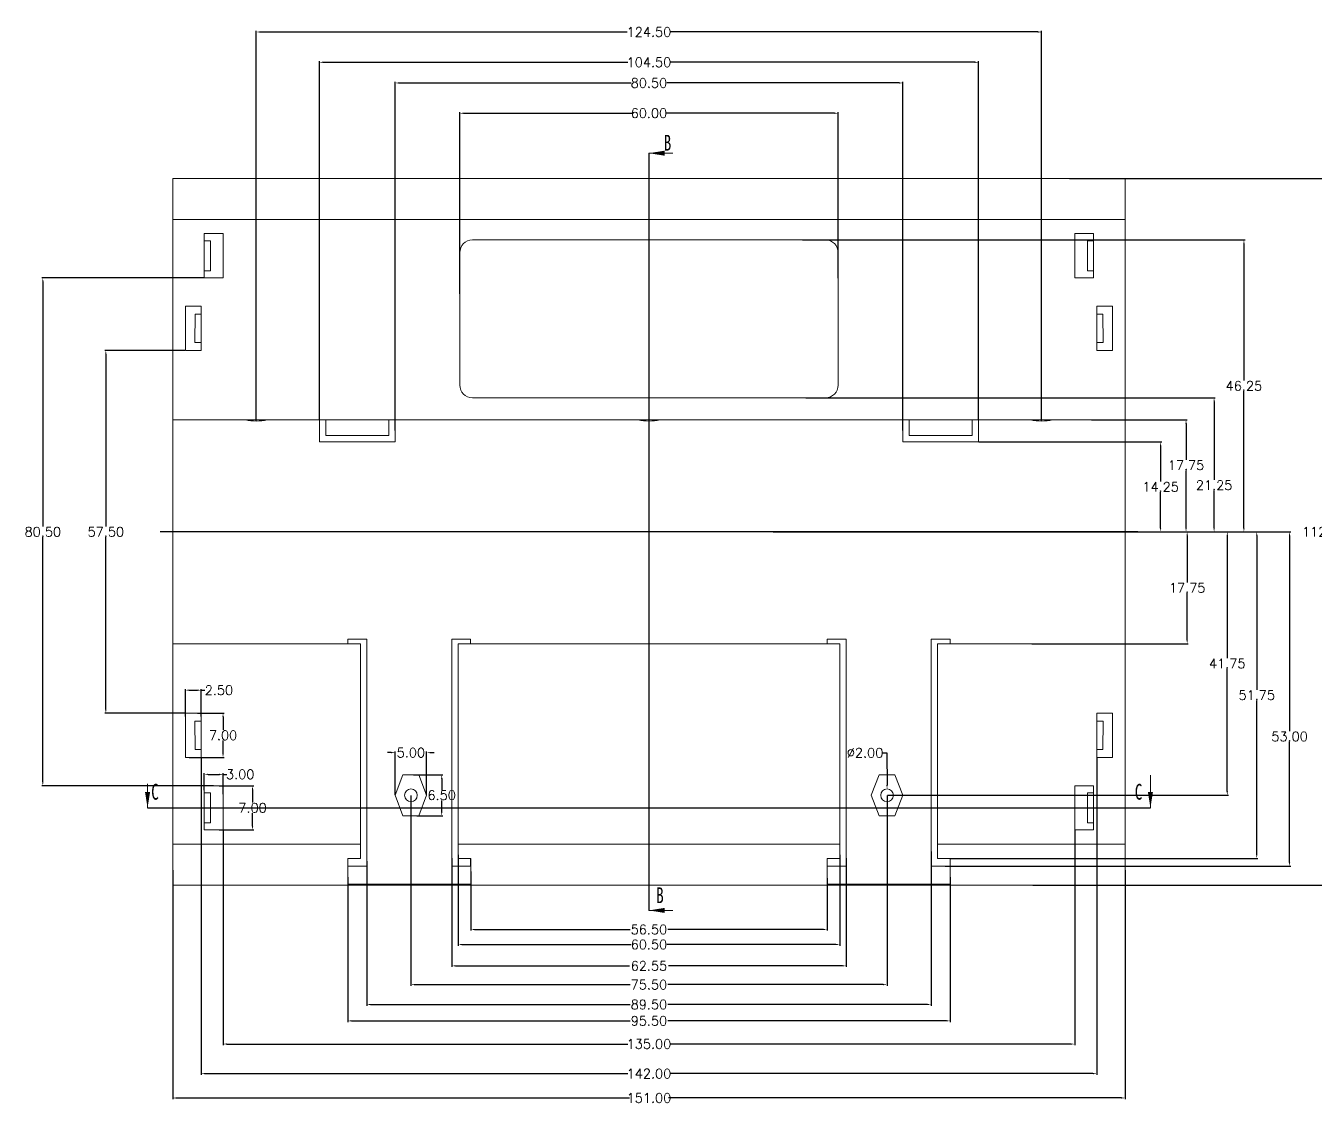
# Model space of a CAD drawing. Header units: inches. Extents: x 1153 to 3231, y 573 to 1137.
# Drawn here: x 1352.9 to 1557.3, y 863.3 to 1034.2 of the extents above; entities that cross this region are included whole.
import ezdxf

# ---------------------------------------------------------------- set-up
doc = ezdxf.new("R2010")
doc.units = ezdxf.units.IN
doc.styles.add('SLDTEXTSTYLE6', font='TXT', dxfattribs={"width": 0.7})
doc.styles.get("Standard").update_dxf_attribs({"font": 'txt', "bigfont": 'gbcbig.shx'})
doc.dimstyles.new('2', dxfattribs={"dimtxt": 1.5, "dimasz": 0.6, "dimexe": 0.18, "dimexo": 0.0625, "dimgap": 0.09, "dimtad": 0, "dimtih": 1, "dimtoh": 1, "dimzin": 0, "dimdsep": 46, "dimtxsty": 'Standard', "dimcen": 0, "dimadec": 0, "dimazin": 2, "dimtfac": 1, "dimtofl": 0, "dimtmove": 0, "dimatfit": 3, "dimfxl": 1, "dimtolj": 1, "dimtzin": 0, "dimarcsym": 0})

# ---------------------------------------------------------------- blocks, each defined once
blk = doc.blocks.new('*D903')
at = {"color": 0, "lineweight": -2, "transparency": 16777216}
for p, q in [((1423.42, 900.2), (1423.42, 890.84)), ((1479.92, 899.15), (1479.92, 890.84)), ((1424.02, 891.02), (1448.71, 891.02)), ((1479.32, 891.02), (1454.64, 891.02))]:
    blk.add_line(p, q, dxfattribs=at)
at = {"color": 0, "transparency": 16777216}
for points in [[(1424.02, 891.12), (1424.02, 890.92), (1423.42, 891.02)], [(1479.32, 891.12), (1479.32, 890.92), (1479.92, 891.02)]]:
    blk.add_solid(points, dxfattribs=at)
at = {"layer": 'Defpoints', "color": 0, "transparency": 16777216}
for p in [(1423.42, 900.26), (1479.92, 899.21), (1479.92, 891.02)]:
    blk.add_point(p, dxfattribs=at)
at = {"color": 0, "transparency": 16777216, "insert": (1451.67, 891.02), "char_height": 1.5, "attachment_point": 5}
blk.add_mtext('\\A1;56.50', dxfattribs=at)
blk = doc.blocks.new('*D904')
at = {"color": 0, "lineweight": -2, "transparency": 16777216}
for p, q in [((1421.42, 902.84), (1421.42, 888.46)), ((1481.92, 902.84), (1481.92, 888.46)), ((1422.02, 888.64), (1448.83, 888.64)), ((1481.32, 888.64), (1454.51, 888.64))]:
    blk.add_line(p, q, dxfattribs=at)
at = {"color": 0, "transparency": 16777216}
for points in [[(1422.02, 888.74), (1422.02, 888.54), (1421.42, 888.64)], [(1481.32, 888.74), (1481.32, 888.54), (1481.92, 888.64)]]:
    blk.add_solid(points, dxfattribs=at)
at = {"layer": 'Defpoints', "color": 0, "transparency": 16777216}
for p in [(1421.42, 902.9), (1481.92, 902.9), (1421.42, 888.64)]:
    blk.add_point(p, dxfattribs=at)
at = {"color": 0, "transparency": 16777216, "insert": (1451.67, 888.64), "char_height": 1.5, "attachment_point": 5}
blk.add_mtext('\\A1;60.50', dxfattribs=at)
blk = doc.blocks.new('*D905')
at = {"color": 0, "lineweight": -2, "transparency": 16777216}
for p, q in [((1420.4, 902.31), (1420.4, 885.08)), ((1482.95, 902.31), (1482.95, 885.08)), ((1421, 885.26), (1448.58, 885.26)), ((1482.35, 885.26), (1454.76, 885.26))]:
    blk.add_line(p, q, dxfattribs=at)
at = {"color": 0, "transparency": 16777216}
for points in [[(1421, 885.36), (1421, 885.16), (1420.4, 885.26)], [(1482.35, 885.36), (1482.35, 885.16), (1482.95, 885.26)]]:
    blk.add_solid(points, dxfattribs=at)
at = {"layer": 'Defpoints', "color": 0, "transparency": 16777216}
for p in [(1420.4, 902.37), (1482.95, 902.37), (1482.95, 885.26)]:
    blk.add_point(p, dxfattribs=at)
at = {"color": 0, "transparency": 16777216, "insert": (1451.67, 885.26), "char_height": 1.5, "attachment_point": 5}
blk.add_mtext('\\A1;62.55', dxfattribs=at)
blk = doc.blocks.new('*D906')
at = {"color": 0, "lineweight": -2, "transparency": 16777216}
for p, q in [((1413.92, 912.24), (1413.92, 882.1)), ((1489.42, 912.24), (1489.42, 882.1)), ((1414.52, 882.28), (1448.71, 882.28)), ((1488.82, 882.28), (1454.64, 882.28))]:
    blk.add_line(p, q, dxfattribs=at)
at = {"color": 0, "transparency": 16777216}
for points in [[(1414.52, 882.38), (1414.52, 882.18), (1413.92, 882.28)], [(1488.82, 882.38), (1488.82, 882.18), (1489.42, 882.28)]]:
    blk.add_solid(points, dxfattribs=at)
at = {"layer": 'Defpoints', "color": 0, "transparency": 16777216}
for p in [(1413.92, 912.3), (1489.42, 912.3), (1413.92, 882.28)]:
    blk.add_point(p, dxfattribs=at)
at = {"color": 0, "transparency": 16777216, "insert": (1451.67, 882.28), "char_height": 1.5, "attachment_point": 5}
blk.add_mtext('\\A1;75.50', dxfattribs=at)
blk = doc.blocks.new('*D907')
at = {"color": 0, "lineweight": -2, "transparency": 16777216}
for p, q in [((1406.92, 901.85), (1406.92, 878.95)), ((1496.42, 903.39), (1496.42, 878.95)), ((1407.52, 879.13), (1448.71, 879.13)), ((1495.82, 879.13), (1454.64, 879.13))]:
    blk.add_line(p, q, dxfattribs=at)
at = {"color": 0, "transparency": 16777216}
for points in [[(1407.52, 879.23), (1407.52, 879.03), (1406.92, 879.13)], [(1495.82, 879.23), (1495.82, 879.03), (1496.42, 879.13)]]:
    blk.add_solid(points, dxfattribs=at)
at = {"layer": 'Defpoints', "color": 0, "transparency": 16777216}
for p in [(1406.92, 901.91), (1496.42, 903.45), (1496.42, 879.13)]:
    blk.add_point(p, dxfattribs=at)
at = {"color": 0, "transparency": 16777216, "insert": (1451.67, 879.13), "char_height": 1.5, "attachment_point": 5}
blk.add_mtext('\\A1;89.50', dxfattribs=at)
blk = doc.blocks.new('*D908')
at = {"color": 0, "lineweight": -2, "transparency": 16777216}
for p, q in [((1403.92, 899.33), (1403.92, 876.36)), ((1499.42, 899.33), (1499.42, 876.36)), ((1404.52, 876.54), (1448.71, 876.54)), ((1498.82, 876.54), (1454.64, 876.54))]:
    blk.add_line(p, q, dxfattribs=at)
at = {"color": 0, "transparency": 16777216}
for points in [[(1404.52, 876.64), (1404.52, 876.44), (1403.92, 876.54)], [(1498.82, 876.64), (1498.82, 876.44), (1499.42, 876.54)]]:
    blk.add_solid(points, dxfattribs=at)
at = {"layer": 'Defpoints', "color": 0, "transparency": 16777216}
for p in [(1403.92, 899.39), (1499.42, 899.39), (1403.92, 876.54)]:
    blk.add_point(p, dxfattribs=at)
at = {"color": 0, "transparency": 16777216, "insert": (1451.67, 876.54), "char_height": 1.5, "attachment_point": 5}
blk.add_mtext('\\A1;95.50', dxfattribs=at)
blk = doc.blocks.new('*D909')
at = {"color": 0, "lineweight": -2, "transparency": 16777216}
for p, q in [((1384.17, 906.74), (1384.17, 872.69)), ((1519.17, 906.74), (1519.17, 872.69)), ((1384.77, 872.87), (1448.33, 872.87)), ((1518.57, 872.87), (1455.01, 872.87))]:
    blk.add_line(p, q, dxfattribs=at)
at = {"color": 0, "transparency": 16777216}
for points in [[(1384.77, 872.97), (1384.77, 872.77), (1384.17, 872.87)], [(1518.57, 872.97), (1518.57, 872.77), (1519.17, 872.87)]]:
    blk.add_solid(points, dxfattribs=at)
at = {"layer": 'Defpoints', "color": 0, "transparency": 16777216}
for p in [(1384.17, 906.8), (1519.17, 906.8), (1384.17, 872.87)]:
    blk.add_point(p, dxfattribs=at)
at = {"color": 0, "transparency": 16777216, "insert": (1451.67, 872.87), "char_height": 1.5, "attachment_point": 5}
blk.add_mtext('\\A1;135.00', dxfattribs=at)
blk = doc.blocks.new('*D910')
at = {"color": 0, "lineweight": -2, "transparency": 16777216}
for p, q in [((1380.67, 918.24), (1380.67, 868)), ((1522.67, 918.24), (1522.67, 868)), ((1381.27, 868.18), (1448.33, 868.18)), ((1522.07, 868.18), (1455.01, 868.18))]:
    blk.add_line(p, q, dxfattribs=at)
at = {"color": 0, "transparency": 16777216}
for points in [[(1381.27, 868.28), (1381.27, 868.08), (1380.67, 868.18)], [(1522.07, 868.28), (1522.07, 868.08), (1522.67, 868.18)]]:
    blk.add_solid(points, dxfattribs=at)
at = {"layer": 'Defpoints', "color": 0, "transparency": 16777216}
for p in [(1380.67, 918.3), (1522.67, 918.3), (1522.67, 868.18)]:
    blk.add_point(p, dxfattribs=at)
at = {"color": 0, "transparency": 16777216, "insert": (1451.67, 868.18), "char_height": 1.5, "attachment_point": 5}
blk.add_mtext('\\A1;142.00', dxfattribs=at)
blk = doc.blocks.new('*D911')
at = {"color": 0, "lineweight": -2, "transparency": 16777216}
for p, q in [((1376.17, 900.43), (1376.17, 864.14)), ((1527.17, 900.43), (1527.17, 864.14)), ((1376.77, 864.32), (1448.58, 864.32)), ((1526.57, 864.32), (1454.76, 864.32))]:
    blk.add_line(p, q, dxfattribs=at)
at = {"color": 0, "transparency": 16777216}
for points in [[(1376.77, 864.42), (1376.77, 864.22), (1376.17, 864.32)], [(1526.57, 864.42), (1526.57, 864.22), (1527.17, 864.32)]]:
    blk.add_solid(points, dxfattribs=at)
at = {"layer": 'Defpoints', "color": 0, "transparency": 16777216}
for p in [(1376.17, 900.5), (1527.17, 900.5), (1376.17, 864.32)]:
    blk.add_point(p, dxfattribs=at)
at = {"color": 0, "transparency": 16777216, "insert": (1451.67, 864.32), "char_height": 1.5, "attachment_point": 5}
blk.add_mtext('\\A1;151.00', dxfattribs=at)
blk = doc.blocks.new('*D912')
at = {"color": 0, "lineweight": -2, "transparency": 16777216}
for p, q in [((1421.67, 991.77), (1421.67, 1020.56)), ((1422.27, 1020.38), (1448.96, 1020.38)), ((1481.07, 1020.38), (1454.39, 1020.38)), ((1481.67, 994.24), (1481.67, 1020.56))]:
    blk.add_line(p, q, dxfattribs=at)
at = {"color": 0, "transparency": 16777216}
for points in [[(1422.27, 1020.48), (1422.27, 1020.28), (1421.67, 1020.38)], [(1481.07, 1020.48), (1481.07, 1020.28), (1481.67, 1020.38)]]:
    blk.add_solid(points, dxfattribs=at)
at = {"layer": 'Defpoints', "color": 0, "transparency": 16777216}
for p in [(1481.67, 1020.38), (1481.67, 994.17), (1421.67, 991.71)]:
    blk.add_point(p, dxfattribs=at)
at = {"color": 0, "transparency": 16777216, "insert": (1451.67, 1020.38), "char_height": 1.5, "attachment_point": 5}
blk.add_mtext('\\A1;60.00', dxfattribs=at)
blk = doc.blocks.new('*D913')
at = {"color": 0, "lineweight": -2, "transparency": 16777216}
for p, q in [((1411.42, 970.11), (1411.42, 1025.36)), ((1412.02, 1025.18), (1448.83, 1025.18)), ((1491.32, 1025.18), (1454.51, 1025.18)), ((1491.92, 970.11), (1491.92, 1025.36))]:
    blk.add_line(p, q, dxfattribs=at)
at = {"color": 0, "transparency": 16777216}
for points in [[(1412.02, 1025.28), (1412.02, 1025.08), (1411.42, 1025.18)], [(1491.32, 1025.28), (1491.32, 1025.08), (1491.92, 1025.18)]]:
    blk.add_solid(points, dxfattribs=at)
at = {"layer": 'Defpoints', "color": 0, "transparency": 16777216}
for p in [(1411.42, 1025.18), (1411.42, 970.05), (1491.92, 970.05)]:
    blk.add_point(p, dxfattribs=at)
at = {"color": 0, "transparency": 16777216, "insert": (1451.67, 1025.18), "char_height": 1.5, "attachment_point": 5}
blk.add_mtext('\\A1;80.50', dxfattribs=at)
blk = doc.blocks.new('*D914')
at = {"color": 0, "lineweight": -2, "transparency": 16777216}
for p, q in [((1399.42, 971.86), (1399.42, 1028.64)), ((1400.02, 1028.46), (1448.33, 1028.46)), ((1503.32, 1028.46), (1455.01, 1028.46)), ((1503.92, 971.86), (1503.92, 1028.64))]:
    blk.add_line(p, q, dxfattribs=at)
at = {"color": 0, "transparency": 16777216}
for points in [[(1400.02, 1028.56), (1400.02, 1028.36), (1399.42, 1028.46)], [(1503.32, 1028.56), (1503.32, 1028.36), (1503.92, 1028.46)]]:
    blk.add_solid(points, dxfattribs=at)
at = {"layer": 'Defpoints', "color": 0, "transparency": 16777216}
for p in [(1399.42, 1028.46), (1399.42, 971.8), (1503.92, 971.8)]:
    blk.add_point(p, dxfattribs=at)
at = {"color": 0, "transparency": 16777216, "insert": (1451.67, 1028.46), "char_height": 1.5, "attachment_point": 5}
blk.add_mtext('\\A1;104.50', dxfattribs=at)
blk = doc.blocks.new('*D915')
at = {"color": 0, "lineweight": -2, "transparency": 16777216}
for p, q in [((1389.42, 971.66), (1389.42, 1033.44)), ((1390.02, 1033.26), (1448.21, 1033.26)), ((1513.32, 1033.26), (1455.14, 1033.26)), ((1513.92, 971.66), (1513.92, 1033.44))]:
    blk.add_line(p, q, dxfattribs=at)
at = {"color": 0, "transparency": 16777216}
for points in [[(1390.02, 1033.36), (1390.02, 1033.16), (1389.42, 1033.26)], [(1513.32, 1033.36), (1513.32, 1033.16), (1513.92, 1033.26)]]:
    blk.add_solid(points, dxfattribs=at)
at = {"layer": 'Defpoints', "color": 0, "transparency": 16777216}
for p in [(1389.42, 1033.26), (1389.42, 971.6), (1513.92, 971.6)]:
    blk.add_point(p, dxfattribs=at)
at = {"color": 0, "transparency": 16777216, "insert": (1451.67, 1033.26), "char_height": 1.5, "attachment_point": 5}
blk.add_mtext('\\A1;124.50', dxfattribs=at)
blk = doc.blocks.new('*D916')
at = {"color": 0, "lineweight": -2, "transparency": 16777216}
for p, q in [((1503.99, 968.3), (1532.97, 968.3)), ((1532.79, 967.7), (1532.79, 962.01)), ((1532.79, 954.65), (1532.79, 960.33)), ((1515.73, 954.05), (1532.97, 954.05))]:
    blk.add_line(p, q, dxfattribs=at)
at = {"color": 0, "transparency": 16777216}
for points in [[(1532.69, 967.7), (1532.89, 967.7), (1532.79, 968.3)], [(1532.69, 954.65), (1532.89, 954.65), (1532.79, 954.05)]]:
    blk.add_solid(points, dxfattribs=at)
at = {"layer": 'Defpoints', "color": 0, "transparency": 16777216}
for p in [(1503.92, 968.3), (1515.67, 954.05), (1532.79, 954.05)]:
    blk.add_point(p, dxfattribs=at)
at = {"color": 0, "transparency": 16777216, "insert": (1532.79, 961.17), "char_height": 1.5, "attachment_point": 5}
blk.add_mtext('\\A1;14.25', dxfattribs=at)
blk = doc.blocks.new('*D917')
at = {"color": 0, "lineweight": -2, "transparency": 16777216}
for p, q in [((1521.83, 971.8), (1537, 971.8)), ((1536.82, 971.2), (1536.82, 965.44)), ((1536.82, 954.65), (1536.82, 963.76)), ((1493.47, 954.05), (1537, 954.05))]:
    blk.add_line(p, q, dxfattribs=at)
at = {"color": 0, "transparency": 16777216}
for points in [[(1536.72, 971.2), (1536.92, 971.2), (1536.82, 971.8)], [(1536.72, 954.65), (1536.92, 954.65), (1536.82, 954.05)]]:
    blk.add_solid(points, dxfattribs=at)
at = {"layer": 'Defpoints', "color": 0, "transparency": 16777216}
for p in [(1521.77, 971.8), (1536.82, 971.8), (1493.41, 954.05)]:
    blk.add_point(p, dxfattribs=at)
at = {"color": 0, "transparency": 16777216, "insert": (1536.82, 964.6), "char_height": 1.5, "attachment_point": 5}
blk.add_mtext('\\A1;17.75', dxfattribs=at)
blk = doc.blocks.new('*D918')
at = {"color": 0, "lineweight": -2, "transparency": 16777216}
for p, q in [((1476.55, 975.3), (1541.45, 975.3)), ((1541.27, 974.7), (1541.27, 962.27)), ((1541.27, 954.65), (1541.27, 960.59)), ((1471.35, 954.05), (1541.45, 954.05))]:
    blk.add_line(p, q, dxfattribs=at)
at = {"color": 0, "transparency": 16777216}
for points in [[(1541.17, 974.7), (1541.37, 974.7), (1541.27, 975.3)], [(1541.17, 954.65), (1541.37, 954.65), (1541.27, 954.05)]]:
    blk.add_solid(points, dxfattribs=at)
at = {"layer": 'Defpoints', "color": 0, "transparency": 16777216}
for p in [(1476.48, 975.3), (1541.27, 975.3), (1471.29, 954.05)]:
    blk.add_point(p, dxfattribs=at)
at = {"color": 0, "transparency": 16777216, "insert": (1541.27, 961.43), "char_height": 1.5, "attachment_point": 5}
blk.add_mtext('\\A1;21.25', dxfattribs=at)
blk = doc.blocks.new('*D919')
at = {"color": 0, "lineweight": -2, "transparency": 16777216}
for p, q in [((1476.02, 1000.3), (1546.18, 1000.3)), ((1546, 999.7), (1546, 978.01)), ((1546, 954.65), (1546, 976.33)), ((1482.04, 954.05), (1546.18, 954.05))]:
    blk.add_line(p, q, dxfattribs=at)
at = {"color": 0, "transparency": 16777216}
for points in [[(1545.9, 999.7), (1546.1, 999.7), (1546, 1000.3)], [(1545.9, 954.65), (1546.1, 954.65), (1546, 954.05)]]:
    blk.add_solid(points, dxfattribs=at)
at = {"layer": 'Defpoints', "color": 0, "transparency": 16777216}
for p in [(1475.96, 1000.3), (1546, 1000.3), (1481.97, 954.05)]:
    blk.add_point(p, dxfattribs=at)
at = {"color": 0, "transparency": 16777216, "insert": (1546, 977.17), "char_height": 1.5, "attachment_point": 5}
blk.add_mtext('\\A1;46.25', dxfattribs=at)
blk = doc.blocks.new('*D920')
at = {"color": 0, "lineweight": -2, "transparency": 16777216}
for p, q in [((1506.47, 954.05), (1537.18, 954.05)), ((1537, 953.45), (1537, 946.01)), ((1537, 936.9), (1537, 944.33)), ((1512.36, 936.3), (1537.18, 936.3))]:
    blk.add_line(p, q, dxfattribs=at)
at = {"color": 0, "transparency": 16777216}
for points in [[(1536.9, 953.45), (1537.1, 953.45), (1537, 954.05)], [(1536.9, 936.9), (1537.1, 936.9), (1537, 936.3)]]:
    blk.add_solid(points, dxfattribs=at)
at = {"layer": 'Defpoints', "color": 0, "transparency": 16777216}
for p in [(1506.4, 954.05), (1512.3, 936.3), (1537, 936.3)]:
    blk.add_point(p, dxfattribs=at)
at = {"color": 0, "transparency": 16777216, "insert": (1537, 945.17), "char_height": 1.5, "attachment_point": 5}
blk.add_mtext('\\A1;17.75', dxfattribs=at)
blk = doc.blocks.new('*D921')
at = {"color": 0, "lineweight": -2, "transparency": 16777216}
for p, q in [((1521.89, 954.05), (1543.54, 954.05)), ((1543.36, 953.45), (1543.36, 934.01)), ((1543.36, 912.9), (1543.36, 932.33)), ((1489.49, 912.3), (1543.54, 912.3))]:
    blk.add_line(p, q, dxfattribs=at)
at = {"color": 0, "transparency": 16777216}
for points in [[(1543.26, 953.45), (1543.46, 953.45), (1543.36, 954.05)], [(1543.26, 912.9), (1543.46, 912.9), (1543.36, 912.3)]]:
    blk.add_solid(points, dxfattribs=at)
at = {"layer": 'Defpoints', "color": 0, "transparency": 16777216}
for p in [(1521.83, 954.05), (1489.42, 912.3), (1543.36, 912.3)]:
    blk.add_point(p, dxfattribs=at)
at = {"color": 0, "transparency": 16777216, "insert": (1543.36, 933.17), "char_height": 1.5, "attachment_point": 5}
blk.add_mtext('\\A1;41.75', dxfattribs=at)
blk = doc.blocks.new('*D922')
at = {"color": 0, "lineweight": -2, "transparency": 16777216}
for p, q in [((1518.32, 1010.05), (1558.91, 1010.05)), ((1558.73, 1009.45), (1558.73, 954.89)), ((1558.73, 898.65), (1558.73, 953.21)), ((1512.51, 898.05), (1558.91, 898.05))]:
    blk.add_line(p, q, dxfattribs=at)
at = {"color": 0, "transparency": 16777216}
for points in [[(1558.63, 1009.45), (1558.83, 1009.45), (1558.73, 1010.05)], [(1558.63, 898.65), (1558.83, 898.65), (1558.73, 898.05)]]:
    blk.add_solid(points, dxfattribs=at)
at = {"layer": 'Defpoints', "color": 0, "transparency": 16777216}
for p in [(1518.25, 1010.05), (1558.73, 1010.05), (1512.44, 898.05)]:
    blk.add_point(p, dxfattribs=at)
at = {"color": 0, "transparency": 16777216, "insert": (1558.73, 954.05), "char_height": 1.5, "attachment_point": 5}
blk.add_mtext('\\A1;112.00', dxfattribs=at)
blk = doc.blocks.new('*D923')
at = {"color": 0, "lineweight": -2, "transparency": 16777216}
for p, q in [((1515.79, 954.05), (1548.21, 954.05)), ((1548.03, 953.45), (1548.03, 929.01)), ((1548.03, 902.9), (1548.03, 927.33)), ((1499.49, 902.3), (1548.21, 902.3))]:
    blk.add_line(p, q, dxfattribs=at)
at = {"color": 0, "transparency": 16777216}
for points in [[(1547.93, 953.45), (1548.13, 953.45), (1548.03, 954.05)], [(1547.93, 902.9), (1548.13, 902.9), (1548.03, 902.3)]]:
    blk.add_solid(points, dxfattribs=at)
at = {"layer": 'Defpoints', "color": 0, "transparency": 16777216}
for p in [(1515.73, 954.05), (1499.42, 902.3), (1548.03, 902.3)]:
    blk.add_point(p, dxfattribs=at)
at = {"color": 0, "transparency": 16777216, "insert": (1548.03, 928.17), "char_height": 1.5, "attachment_point": 5}
blk.add_mtext('\\A1;51.75', dxfattribs=at)
blk = doc.blocks.new('*D924')
at = {"color": 0, "lineweight": -2, "transparency": 16777216}
for p, q in [((1514.17, 954.05), (1553.42, 954.05)), ((1553.24, 953.45), (1553.24, 922.44)), ((1553.24, 901.65), (1553.24, 920.76)), ((1498.63, 901.05), (1553.42, 901.05))]:
    blk.add_line(p, q, dxfattribs=at)
at = {"color": 0, "transparency": 16777216}
for points in [[(1553.14, 953.45), (1553.34, 953.45), (1553.24, 954.05)], [(1553.14, 901.65), (1553.34, 901.65), (1553.24, 901.05)]]:
    blk.add_solid(points, dxfattribs=at)
at = {"layer": 'Defpoints', "color": 0, "transparency": 16777216}
for p in [(1514.11, 954.05), (1553.24, 954.05), (1498.57, 901.05)]:
    blk.add_point(p, dxfattribs=at)
at = {"color": 0, "transparency": 16777216, "insert": (1553.24, 921.6), "char_height": 1.5, "attachment_point": 5}
blk.add_mtext('\\A1;53.00', dxfattribs=at)
blk = doc.blocks.new('*D925')
at = {"color": 0, "lineweight": -2, "transparency": 16777216}
for p, q in [((1378.11, 982.8), (1365.38, 982.8)), ((1365.56, 982.2), (1365.56, 954.89)), ((1365.56, 925.9), (1365.56, 953.21)), ((1378.11, 925.3), (1365.38, 925.3))]:
    blk.add_line(p, q, dxfattribs=at)
at = {"color": 0, "transparency": 16777216}
for points in [[(1365.46, 982.2), (1365.66, 982.2), (1365.56, 982.8)], [(1365.46, 925.9), (1365.66, 925.9), (1365.56, 925.3)]]:
    blk.add_solid(points, dxfattribs=at)
at = {"layer": 'Defpoints', "color": 0, "transparency": 16777216}
for p in [(1378.17, 982.8), (1365.56, 925.3), (1378.17, 925.3)]:
    blk.add_point(p, dxfattribs=at)
at = {"color": 0, "transparency": 16777216, "insert": (1365.56, 954.05), "char_height": 1.5, "attachment_point": 5}
blk.add_mtext('\\A1;57.50', dxfattribs=at)
blk = doc.blocks.new('*D926')
at = {"color": 0, "lineweight": -2, "transparency": 16777216}
for p, q in [((1381.11, 994.3), (1355.39, 994.3)), ((1355.57, 993.7), (1355.57, 954.89)), ((1355.57, 914.4), (1355.57, 953.21)), ((1382.61, 913.8), (1355.39, 913.8))]:
    blk.add_line(p, q, dxfattribs=at)
at = {"color": 0, "transparency": 16777216}
for points in [[(1355.47, 993.7), (1355.67, 993.7), (1355.57, 994.3)], [(1355.47, 914.4), (1355.67, 914.4), (1355.57, 913.8)]]:
    blk.add_solid(points, dxfattribs=at)
at = {"layer": 'Defpoints', "color": 0, "transparency": 16777216}
for p in [(1381.17, 994.3), (1355.57, 913.8), (1382.67, 913.8)]:
    blk.add_point(p, dxfattribs=at)
at = {"color": 0, "transparency": 16777216, "insert": (1355.57, 954.05), "char_height": 1.5, "attachment_point": 5}
blk.add_mtext('\\A1;80.50', dxfattribs=at)
blk = doc.blocks.new('*D927')
at = {"color": 0, "lineweight": -2, "transparency": 16777216}
for p, q in [((1383.55, 913.8), (1389, 913.8)), ((1388.82, 913.2), (1388.82, 911.14)), ((1388.82, 907.4), (1388.82, 909.46)), ((1383.55, 906.8), (1389, 906.8))]:
    blk.add_line(p, q, dxfattribs=at)
at = {"color": 0, "transparency": 16777216}
for points in [[(1388.72, 913.2), (1388.92, 913.2), (1388.82, 913.8)], [(1388.72, 907.4), (1388.92, 907.4), (1388.82, 906.8)]]:
    blk.add_solid(points, dxfattribs=at)
at = {"layer": 'Defpoints', "color": 0, "transparency": 16777216}
for p in [(1383.49, 913.8), (1388.82, 913.8), (1383.49, 906.8)]:
    blk.add_point(p, dxfattribs=at)
at = {"color": 0, "transparency": 16777216, "insert": (1388.82, 910.3), "char_height": 1.5, "attachment_point": 5}
blk.add_mtext('\\A1;7.00', dxfattribs=at)
blk = doc.blocks.new('*D928')
at = {"color": 0, "lineweight": -2, "transparency": 16777216}
for p, q in [((1381.17, 913.13), (1381.17, 915.79)), ((1381.77, 915.61), (1383.57, 915.61)), ((1384.17, 912.48), (1384.17, 915.79)), ((1384.17, 915.61), (1384.77, 915.61))]:
    blk.add_line(p, q, dxfattribs=at)
at = {"color": 0, "transparency": 16777216}
for points in [[(1381.77, 915.71), (1381.77, 915.51), (1381.17, 915.61)], [(1383.57, 915.71), (1383.57, 915.51), (1384.17, 915.61)]]:
    blk.add_solid(points, dxfattribs=at)
at = {"layer": 'Defpoints', "color": 0, "transparency": 16777216}
for p in [(1384.17, 915.61), (1381.17, 913.07), (1384.17, 912.42)]:
    blk.add_point(p, dxfattribs=at)
at = {"color": 0, "transparency": 16777216, "insert": (1386.86, 915.61), "char_height": 1.5, "attachment_point": 5}
blk.add_mtext('\\A1;3.00', dxfattribs=at)
blk = doc.blocks.new('*D929')
at = {"color": 0, "lineweight": -2, "transparency": 16777216}
for p, q in [((1380.09, 925.3), (1384.32, 925.3)), ((1384.14, 924.7), (1384.14, 922.64)), ((1384.14, 918.9), (1384.14, 920.96)), ((1378.75, 918.3), (1384.32, 918.3))]:
    blk.add_line(p, q, dxfattribs=at)
at = {"color": 0, "transparency": 16777216}
for points in [[(1384.04, 924.7), (1384.24, 924.7), (1384.14, 925.3)], [(1384.04, 918.9), (1384.24, 918.9), (1384.14, 918.3)]]:
    blk.add_solid(points, dxfattribs=at)
at = {"layer": 'Defpoints', "color": 0, "transparency": 16777216}
for p in [(1380.03, 925.3), (1384.14, 925.3), (1378.69, 918.3)]:
    blk.add_point(p, dxfattribs=at)
at = {"color": 0, "transparency": 16777216, "insert": (1384.14, 921.8), "char_height": 1.5, "attachment_point": 5}
blk.add_mtext('\\A1;7.00', dxfattribs=at)
blk = doc.blocks.new('*D930')
at = {"color": 0, "lineweight": -2, "transparency": 16777216}
for p, q in [((1378.17, 924.76), (1378.17, 929.13)), ((1378.77, 928.95), (1380.07, 928.95)), ((1380.67, 924.76), (1380.67, 929.13)), ((1380.67, 928.95), (1381.27, 928.95))]:
    blk.add_line(p, q, dxfattribs=at)
at = {"color": 0, "transparency": 16777216}
for points in [[(1378.77, 929.05), (1378.77, 928.85), (1378.17, 928.95)], [(1380.07, 929.05), (1380.07, 928.85), (1380.67, 928.95)]]:
    blk.add_solid(points, dxfattribs=at)
at = {"layer": 'Defpoints', "color": 0, "transparency": 16777216}
for p in [(1378.17, 928.95), (1378.17, 924.7), (1380.67, 924.7)]:
    blk.add_point(p, dxfattribs=at)
at = {"color": 0, "transparency": 16777216, "insert": (1383.49, 928.95), "char_height": 1.5, "attachment_point": 5}
blk.add_mtext('\\A1;2.50', dxfattribs=at)
blk = doc.blocks.new('*D931')
at = {"color": 0, "lineweight": -2, "transparency": 16777216}
for p, q in [((1410.82, 919.05), (1410.22, 919.05)), ((1411.42, 912.36), (1411.42, 919.23)), ((1416.42, 912.36), (1416.42, 919.23)), ((1417.02, 919.05), (1417.62, 919.05))]:
    blk.add_line(p, q, dxfattribs=at)
at = {"color": 0, "transparency": 16777216}
for points in [[(1410.82, 919.15), (1410.82, 918.95), (1411.42, 919.05)], [(1417.02, 919.15), (1417.02, 918.95), (1416.42, 919.05)]]:
    blk.add_solid(points, dxfattribs=at)
at = {"layer": 'Defpoints', "color": 0, "transparency": 16777216}
for p in [(1416.42, 919.05), (1411.42, 912.3), (1416.42, 912.3)]:
    blk.add_point(p, dxfattribs=at)
at = {"color": 0, "transparency": 16777216, "insert": (1413.92, 919.05), "char_height": 1.5, "attachment_point": 5}
blk.add_mtext('\\A1;5.00', dxfattribs=at)
blk = doc.blocks.new('*D932')
at = {"color": 0, "lineweight": -2, "transparency": 16777216}
for p, q in [((1414.32, 915.55), (1418.99, 915.55)), ((1418.81, 914.95), (1418.81, 913.14)), ((1418.81, 909.65), (1418.81, 911.46)), ((1414.89, 909.05), (1418.99, 909.05))]:
    blk.add_line(p, q, dxfattribs=at)
at = {"color": 0, "transparency": 16777216}
for points in [[(1418.71, 914.95), (1418.91, 914.95), (1418.81, 915.55)], [(1418.71, 909.65), (1418.91, 909.65), (1418.81, 909.05)]]:
    blk.add_solid(points, dxfattribs=at)
at = {"layer": 'Defpoints', "color": 0, "transparency": 16777216}
for p in [(1414.26, 915.55), (1414.82, 909.05), (1418.81, 909.05)]:
    blk.add_point(p, dxfattribs=at)
at = {"color": 0, "transparency": 16777216, "insert": (1418.81, 912.3), "char_height": 1.5, "attachment_point": 5}
blk.add_mtext('\\A1;6.50', dxfattribs=at)
blk = doc.blocks.new('*D933')
at = {"color": 0, "lineweight": -2, "transparency": 16777216}
for p, q in [((1488.77, 919.03), (1489.37, 919.03)), ((1489.37, 919.03), (1489.41, 913.9))]:
    blk.add_line(p, q, dxfattribs=at)
at = {"color": 0, "transparency": 16777216}
blk.add_solid([(1489.51, 913.9), (1489.31, 913.9), (1489.42, 913.3)], dxfattribs=at)
at = {"layer": 'Defpoints', "color": 0, "transparency": 16777216}
for p in [(1489.42, 913.3), (1489.43, 911.3)]:
    blk.add_point(p, dxfattribs=at)
at = {"color": 0, "transparency": 16777216, "insert": (1485.93, 919.03), "char_height": 1.5, "attachment_point": 5}
blk.add_mtext('\\A1;∅2.00', dxfattribs=at)

msp = doc.modelspace()

# ---------------------------------------------------------------- linework, layer by layer
at = {"color": 1}
for p, q in [((1451.674, 1014.05), (1451.674, 894.05)), ((1529.174, 954.05), (1374.174, 954.05)), ((1372.174, 910.3), (1531.174, 910.3))]:
    msp.add_line(p, q, dxfattribs=at)
at = {"color": 7, "linetype": 'Continuous', "lineweight": 0}
for p, q in [((1455.474, 1014.05), (1451.674, 1014.05)), ((1372.174, 914.1), (1372.174, 910.3)), ((1531.174, 915.503), (1531.174, 910.3)), ((1455.474, 894.05), (1451.674, 894.05))]:
    msp.add_line(p, q, dxfattribs=at)
at = {"color": 7, "linetype": 'Continuous', "lineweight": 15}
for p, q in [((1376.174, 1003.55), (1376.174, 1010.05)), ((1376.174, 1010.05), (1527.174, 1010.05)), ((1527.174, 1010.05), (1527.174, 1003.55)), ((1527.174, 1003.55), (1376.174, 1003.55)), ((1376.174, 1003.55), (1376.174, 971.8)), ((1527.174, 971.8), (1527.174, 1003.55)), ((1381.174, 1001.3), (1384.174, 1001.3)), ((1381.174, 994.3), (1381.174, 1001.3)), ((1382.174, 1000.175), (1381.174, 1000.175)), ((1382.174, 995.425), (1382.174, 1000.175)), ((1384.174, 1001.3), (1384.174, 994.3)), ((1479.674, 1000.3), (1423.674, 1000.3)), ((1522.174, 1001.3), (1519.174, 1001.3)), ((1519.174, 1001.3), (1519.174, 994.3)), ((1521.174, 995.425), (1521.174, 1000.175)), ((1521.174, 1000.175), (1522.174, 1000.175)), ((1522.174, 994.3), (1522.174, 1001.3)), ((1421.674, 998.3), (1421.674, 977.3)), ((1481.674, 977.3), (1481.674, 998.3)), ((1382.174, 995.425), (1381.174, 995.425)), ((1384.174, 994.3), (1381.174, 994.3)), ((1519.174, 994.3), (1522.174, 994.3)), ((1521.174, 995.425), (1522.174, 995.425)), ((1378.174, 989.8), (1380.674, 989.8)), ((1378.174, 982.8), (1378.174, 989.8)), ((1380.674, 989.8), (1380.674, 982.8)), ((1522.674, 989.8), (1522.674, 982.8)), ((1525.174, 989.8), (1522.674, 989.8)), ((1525.174, 982.8), (1525.174, 989.8)), ((1379.732, 988.537), (1379.674, 984.063)), ((1379.732, 988.537), (1380.674, 988.537)), ((1523.615, 988.537), (1522.674, 988.537)), ((1523.674, 984.063), (1523.615, 988.537)), ((1379.674, 984.063), (1380.674, 984.063)), ((1523.674, 984.063), (1522.674, 984.063)), ((1380.674, 982.8), (1378.174, 982.8)), ((1522.674, 982.8), (1525.174, 982.8)), ((1423.674, 975.3), (1479.674, 975.3)), ((1527.174, 971.8), (1376.174, 971.8)), ((1376.174, 971.8), (1376.174, 936.3)), ((1399.424, 971.8), (1399.424, 968.3)), ((1400.424, 969.3), (1400.424, 971.8)), ((1410.424, 969.3), (1410.424, 971.8)), ((1411.424, 968.3), (1411.424, 971.8)), ((1491.924, 968.3), (1491.924, 971.8)), ((1492.924, 969.3), (1492.924, 971.8)), ((1502.924, 969.3), (1502.924, 971.8)), ((1503.924, 971.8), (1503.924, 968.3)), ((1527.174, 936.3), (1527.174, 971.8)), ((1410.424, 969.3), (1400.424, 969.3)), ((1492.924, 969.3), (1502.924, 969.3)), ((1399.424, 968.3), (1411.424, 968.3)), ((1503.924, 968.3), (1491.924, 968.3)), ((1376.174, 936.3), (1376.174, 904.55)), ((1376.174, 936.3), (1405.924, 936.3)), ((1406.924, 937.05), (1403.924, 937.05)), ((1403.924, 937.05), (1403.924, 936.3)), ((1405.924, 936.3), (1405.924, 904.55)), ((1406.924, 901.05), (1406.924, 937.05)), ((1420.398, 937.05), (1420.398, 901.05)), ((1423.398, 937.05), (1420.398, 937.05)), ((1421.424, 936.3), (1481.924, 936.3)), ((1421.424, 904.55), (1421.424, 936.3)), ((1423.398, 936.3), (1423.398, 937.05)), ((1479.949, 936.3), (1479.949, 937.05)), ((1479.949, 937.05), (1482.949, 937.05)), ((1481.924, 904.55), (1481.924, 936.3)), ((1482.949, 937.05), (1482.949, 901.05)), ((1496.424, 937.05), (1499.424, 937.05)), ((1496.424, 901.05), (1496.424, 937.05)), ((1497.424, 936.3), (1527.174, 936.3)), ((1497.424, 936.3), (1497.424, 904.55)), ((1499.424, 937.05), (1499.424, 936.3)), ((1527.174, 904.55), (1527.174, 936.3)), ((1380.674, 925.3), (1378.174, 925.3)), ((1378.174, 925.3), (1378.174, 918.3)), ((1379.674, 924.037), (1379.732, 919.563)), ((1379.674, 924.037), (1380.674, 924.037)), ((1380.674, 918.3), (1380.674, 925.3)), ((1522.674, 925.3), (1525.174, 925.3)), ((1522.674, 918.3), (1522.674, 925.3)), ((1523.674, 924.037), (1522.674, 924.037)), ((1523.615, 919.563), (1523.674, 924.037)), ((1525.174, 925.3), (1525.174, 918.3)), ((1378.174, 918.3), (1380.674, 918.3)), ((1379.732, 919.563), (1380.674, 919.563)), ((1523.615, 919.563), (1522.674, 919.563)), ((1525.174, 918.3), (1522.674, 918.3)), ((1412.674, 915.55), (1411.424, 912.3)), ((1415.174, 915.55), (1412.674, 915.55)), ((1416.424, 912.3), (1415.174, 915.55)), ((1486.924, 912.3), (1488.174, 915.55)), ((1488.174, 915.55), (1490.674, 915.55)), ((1490.674, 915.55), (1491.924, 912.3)), ((1381.174, 913.8), (1381.174, 906.8)), ((1384.174, 913.8), (1381.174, 913.8)), ((1382.174, 912.675), (1381.174, 912.675)), ((1382.174, 912.675), (1382.174, 907.925)), ((1384.174, 906.8), (1384.174, 913.8)), ((1411.424, 912.3), (1412.674, 909.05)), ((1415.174, 909.05), (1416.424, 912.3)), ((1488.174, 909.05), (1486.924, 912.3)), ((1491.924, 912.3), (1490.674, 909.05)), ((1519.174, 913.8), (1522.174, 913.8)), ((1519.174, 906.8), (1519.174, 913.8)), ((1521.174, 912.675), (1521.174, 907.925)), ((1521.174, 912.675), (1522.174, 912.675)), ((1522.174, 913.8), (1522.174, 906.8)), ((1382.174, 907.925), (1381.174, 907.925)), ((1412.674, 909.05), (1415.174, 909.05)), ((1490.674, 909.05), (1488.174, 909.05)), ((1521.174, 907.925), (1522.174, 907.925)), ((1381.174, 906.8), (1384.174, 906.8)), ((1522.174, 906.8), (1519.174, 906.8)), ((1376.174, 898.05), (1376.174, 904.55)), ((1376.174, 904.55), (1405.924, 904.55)), ((1405.924, 902.3), (1405.924, 904.55)), ((1421.424, 902.3), (1421.424, 904.55)), ((1421.424, 904.55), (1481.924, 904.55)), ((1481.924, 904.55), (1481.924, 902.3)), ((1497.424, 904.55), (1527.174, 904.55)), ((1497.424, 904.55), (1497.424, 902.3)), ((1527.174, 904.55), (1527.174, 898.05)), ((1405.924, 902.3), (1403.924, 902.3)), ((1403.924, 902.3), (1403.924, 898.225)), ((1423.424, 902.3), (1421.424, 902.3)), ((1423.398, 901.05), (1423.398, 902.3)), ((1423.424, 898.225), (1423.424, 902.3)), ((1481.924, 902.3), (1479.924, 902.3)), ((1479.924, 898.225), (1479.924, 902.3)), ((1479.949, 901.05), (1479.949, 902.3)), ((1499.424, 902.3), (1497.424, 902.3)), ((1499.424, 902.3), (1499.424, 898.225)), ((1403.924, 901.05), (1406.924, 901.05)), ((1420.398, 901.05), (1423.398, 901.05)), ((1482.949, 901.05), (1479.949, 901.05)), ((1499.424, 901.05), (1496.424, 901.05)), ((1527.174, 898.05), (1376.174, 898.05)), ((1423.424, 898.225), (1403.924, 898.225)), ((1499.424, 898.225), (1479.924, 898.225))]:
    msp.add_line(p, q, dxfattribs=at)
for centre in [(1413.924, 912.3), (1489.424, 912.3)]:
    msp.add_circle(centre, 1, dxfattribs=at)
for centre, radius, start, end in [((1423.674, 998.3), 2, 90, 180), ((1479.674, 998.3), 2, 0, 90), ((1423.674, 977.3), 2, 180, 270), ((1479.674, 977.3), 2, 270, 0), ((1389.424, 979.356), 7.756, 256.9604, 283.0396), ((1451.674, 979.356), 7.756, 256.9604, 283.0396), ((1513.924, 979.356), 7.756, 256.9604, 283.0396)]:
    msp.add_arc(centre, radius, start, end, dxfattribs=at)
at = {"color": 7, "linetype": 'Continuous', "lineweight": 0}
for points in [[(1451.674, 1014.05), (1454.174, 1013.65), (1454.174, 1014.45)], [(1372.174, 910.3), (1372.574, 912.8), (1371.774, 912.8)], [(1531.174, 910.3), (1531.574, 912.8), (1530.774, 912.8)], [(1451.674, 894.05), (1454.174, 893.65), (1454.174, 894.45)]]:
    msp.add_solid(points, dxfattribs=at)

# ---------------------------------------------------------------- texts
at = {"color": 7, "linetype": 'Continuous', "char_height": 2.5, "attachment_point": 1, "style": 'SLDTEXTSTYLE6'}
for s, insert in [('B', (1454.017, 1016.956)), ('C', (1372.756, 914.1)), ('C', (1528.698, 914.1)), ('B', (1452.818, 897.7))]:
    msp.add_mtext(s, dxfattribs=dict(at, insert=insert))

# ---------------------------------------------------------------- dimensions: what is measured, and where the dimension line sits
for base, p1, p2, picture, middle in [((1389.424, 1033.256), (1513.924, 971.6), (1389.424, 971.6), '*D915', (1451.674, 1033.256)), ((1399.424, 1028.465), (1503.924, 971.8), (1399.424, 971.8), '*D914', (1451.674, 1028.465)), ((1411.424, 1025.184), (1491.924, 970.05), (1411.424, 970.05), '*D913', (1451.674, 1025.184)), ((1481.674, 1020.378), (1421.674, 991.709), (1481.674, 994.175), '*D912', (1451.674, 1020.378)), ((1416.424, 919.054), (1411.424, 912.3), (1416.424, 912.3), '*D931', (1413.924, 919.054)), ((1522.674, 868.181), (1380.674, 918.3), (1522.674, 918.3), '*D910', (1451.674, 868.181)), ((1384.174, 915.61), (1381.174, 913.066), (1384.174, 912.417), '*D928', (1386.864, 915.61)), ((1413.924, 882.278), (1489.424, 912.3), (1413.924, 912.3), '*D906', (1451.674, 882.278)), ((1384.174, 872.867), (1519.174, 906.8), (1384.174, 906.8), '*D909', (1451.674, 872.867)), ((1496.424, 879.128), (1406.924, 901.908), (1496.424, 903.45), '*D907', (1451.674, 879.128)), ((1482.949, 885.26), (1420.398, 902.368), (1482.949, 902.368), '*D905', (1451.674, 885.26)), ((1421.424, 888.642), (1481.924, 902.899), (1421.424, 902.899), '*D904', (1451.674, 888.642)), ((1376.174, 864.32), (1527.174, 900.496), (1376.174, 900.496), '*D911', (1451.674, 864.32)), ((1479.924, 891.023), (1423.424, 900.263), (1479.924, 899.211), '*D903', (1451.674, 891.023)), ((1403.924, 876.542), (1499.424, 899.392), (1403.924, 899.392), '*D908', (1451.674, 876.542))]:
    dim = msp.add_linear_dim(base=base, p1=p1, p2=p2, dimstyle='2')
    dim.commit()
    dim.dimension.update_dxf_attribs({"geometry": picture, "text_midpoint": middle})
for base, p1, p2, picture, middle in [((1558.727, 1010.05), (1512.445, 898.05), (1518.254, 1010.05), '*D922', (1558.727, 954.05)), ((1545.996, 1000.3), (1481.974, 954.05), (1475.962, 1000.3), '*D919', (1545.996, 977.175)), ((1355.569, 913.8), (1381.174, 994.3), (1382.674, 913.8), '*D926', (1355.569, 954.05)), ((1365.559, 925.3), (1378.174, 982.8), (1378.174, 925.3), '*D925', (1365.559, 954.05)), ((1532.795, 954.05), (1503.924, 968.3), (1515.669, 954.05), '*D916', (1532.795, 961.175)), ((1543.361, 912.3), (1521.826, 954.05), (1489.424, 912.3), '*D921', (1543.361, 933.175)), ((1548.027, 902.3), (1515.732, 954.05), (1499.424, 902.3), '*D923', (1548.027, 928.175)), ((1537.005, 936.3), (1506.404, 954.05), (1512.299, 936.3), '*D920', (1537.005, 945.175)), ((1384.142, 925.3), (1378.69, 918.3), (1380.032, 925.3), '*D929', (1384.142, 921.8)), ((1418.813, 909.05), (1414.257, 915.55), (1414.825, 909.05), '*D932', (1418.813, 912.3)), ((1388.821, 913.8), (1383.492, 906.8), (1383.492, 913.8), '*D927', (1388.821, 910.3))]:
    dim = msp.add_linear_dim(base=base, p1=p1, p2=p2, angle=90, dimstyle='2')
    dim.commit()
    dim.dimension.update_dxf_attribs({"geometry": picture, "text_midpoint": middle})
for base, p1, p2, picture, middle in [((1541.273, 975.3), (1471.292, 954.05), (1476.484, 975.3), '*D918', (1541.273, 961.434)), ((1536.825, 971.8), (1493.41, 954.05), (1521.771, 971.8), '*D917', (1536.825, 964.599)), ((1553.243, 954.05), (1498.572, 901.05), (1514.106, 954.05), '*D924', (1553.243, 921.598))]:
    dim = msp.add_linear_dim(base=base, p1=p1, p2=p2, angle=90, dimstyle='2')
    dim.commit()
    dim.dimension.update_dxf_attribs({"geometry": picture, "text_midpoint": middle, "dimtype": 160})
dim = msp.add_linear_dim(base=(1378.174, 928.946), p1=(1380.674, 924.702), p2=(1378.174, 924.702), dimstyle='2')
dim.commit()
dim.dimension.update_dxf_attribs({"geometry": '*D930', "text_midpoint": (1383.489, 928.946), "dimtype": 160})
dim = msp.add_diameter_dim_2p(p1=(1489.432, 911.3), p2=(1489.415, 913.3), dimstyle='2')
dim.commit()
dim.dimension.update_dxf_attribs({"geometry": '*D933', "text_midpoint": (1485.927, 919.032), "dimtype": 163})

doc.saveas('drawing.dxf')
